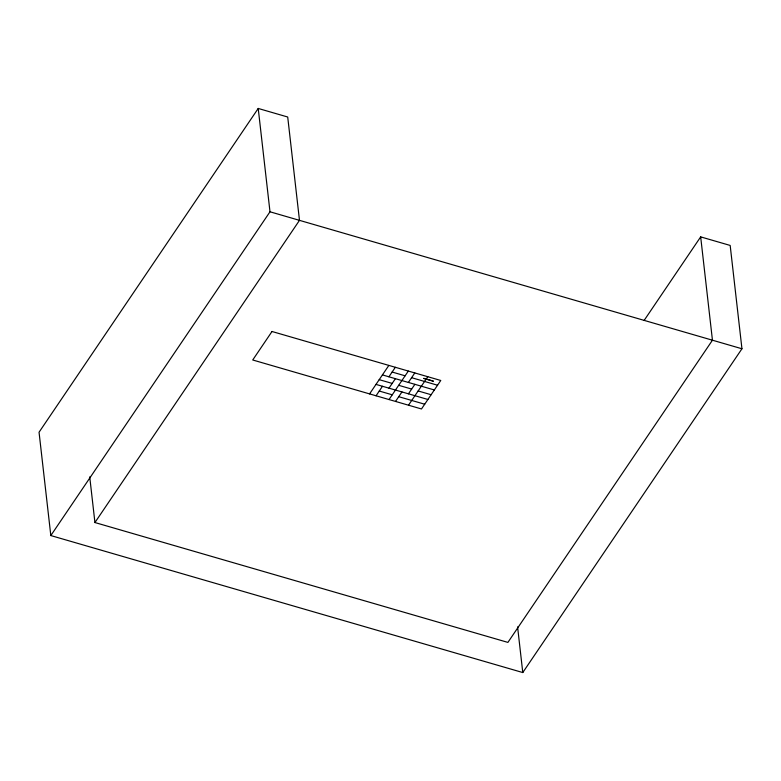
<?xml version="1.0" encoding="UTF-8"?>
<svg xmlns="http://www.w3.org/2000/svg" width="781" height="781" viewBox="0 0 781 781"><rect width="100%" height="100%" fill="white"/><g stroke="black" fill="none" stroke-linecap="round" stroke-linejoin="round"><path stroke-width="1.17" d="M700.674 236.877L712.448 340.204L507.904 642.402L94.931 522.538L299.484 220.349L287.711 117.013L258.218 108.452L39.05 432.235L50.824 535.561L522.782 672.548L741.95 348.765L730.176 245.439L700.674 236.877L644.091 320.483M50.824 535.561L269.992 211.788L258.218 108.452M369.569 393.897L388.85 365.41M376.061 395.782L382.485 386.283M388.918 376.793L395.342 367.295M388.977 388.167L395.401 378.668M389.036 399.55L408.326 371.063M395.528 401.434L401.951 391.935M408.385 382.436L414.809 372.937M408.443 393.819L414.877 384.32M408.502 405.202L426.035 379.302M426.182 379.088L427.793 376.706M269.992 211.788L741.95 348.765M392.13 372.039L405.105 375.807M411.597 377.692L437.555 385.228M382.426 374.909L434.343 389.973M379.215 379.654L392.189 383.422M398.681 385.306L411.655 389.075M418.147 390.959L431.122 394.717M375.993 384.398L427.91 399.472M379.273 391.037L392.247 394.805M398.74 396.689L424.698 404.216M517.588 626.889L522.782 672.548M89.727 476.879L94.931 522.538M272.003 331.495L252.722 359.982L421.486 408.971L440.767 380.474L272.003 331.495M423.819 378.394L433.26 381.138L423.819 378.394"/></g></svg>
